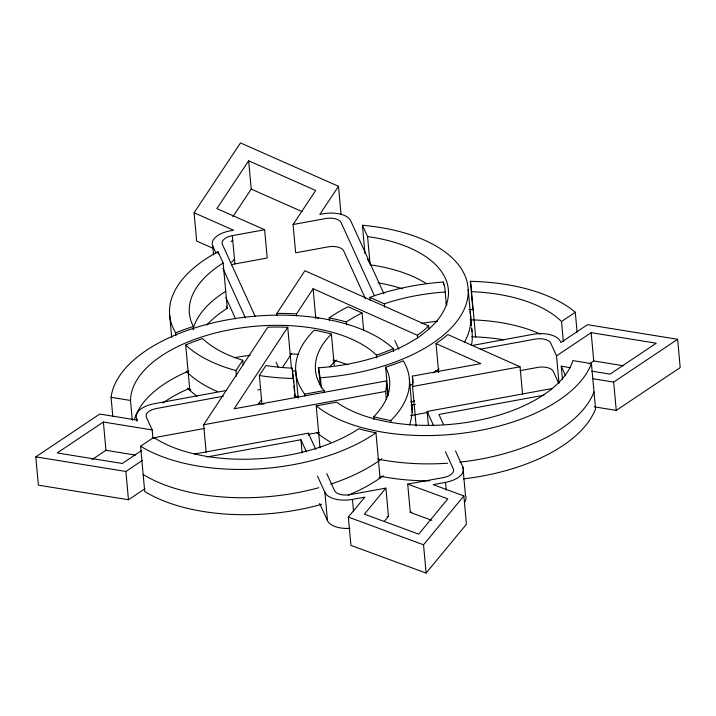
<?xml version="1.0" encoding="UTF-8"?>
<svg xmlns="http://www.w3.org/2000/svg" width="716" height="716" viewBox="0 0 716 716"><rect width="100%" height="100%" fill="white"/><g stroke="black" fill="none" stroke-linecap="round" stroke-linejoin="round"><path stroke-width="1.07" d="M236.441 376.24L235.931 370.575L242.733 360.229A130.035 66.194 -5.2 0 1 202.583 338.552A126.732 64.512 -5.2 0 0 185.704 345.005L189.829 390.274A126.732 64.512 -5.2 0 1 190.832 389.835M206.154 452.36L203.639 424.758L267.793 327.185A126.732 64.512 -5.2 0 1 287.734 327.284L291.51 368.776M277.029 315.658L276.832 313.447L304.909 270.746L428.66 325.986L428.92 328.814M287.734 327.284L234.132 408.8L386.354 380.921L387.642 395.062M296.701 315.792L296.531 313.903L313.098 288.718L417.356 335.267L417.616 338.095M261.913 403.833L259.344 375.542L265.922 365.536A130.035 66.194 -5.2 0 0 292.307 368.14A153.135 77.954 -5.2 0 0 293.524 378.469L295.243 397.326M258.136 404.513L261.197 399.859M282.614 367.281L291.797 353.319M212.849 248.219L196.658 241.05L194.081 212.759L240.504 142.923L338.498 186.303L341.067 214.594M365.473 298.706L343.707 250.913A13.201 6.721 -5.2 0 0 327.964 246.886L295.654 252.811L293.077 224.52L315.702 190.483L248.649 160.796L216.876 208.589L264.634 229.729L267.211 258.02L234.893 263.935A13.201 6.721 -5.2 0 0 231.241 264.911M232.897 216.653L251.218 189.087L248.649 160.796M338.498 186.303L319.792 214.442L323.211 213.816A23.1 11.76 -5.2 0 1 350.759 220.859L383.928 293.694M455.519 450.892L462.894 467.083A23.1 11.76 -5.2 0 1 445.513 482.36L433.162 484.625L463.861 495.937L466.438 524.228L426.11 573.077L350.912 545.386L348.334 517.095L364.802 497.146L352.451 499.41A23.1 11.76 -5.2 0 1 324.903 492.366L317.528 476.176M384.304 521.436L388.466 516.397L385.897 488.106L364.381 514.16L418.69 534.154L447.822 498.873L407.717 484.106L410.286 512.396L431.882 520.344M426.11 573.077L423.532 544.787L463.861 495.937M231.635 262.217L234.463 259.219M230.973 241.668L232.754 240.361M145.008 488.679L128.468 499.75L38.378 485.153L35.8 456.862L99.748 414.054L137.284 420.131L136.774 419.012A23.1 11.76 -5.2 0 1 154.155 403.735L226.363 390.506M152.973 438.631L152.177 429.931L103.381 422.019L57.191 452.942L122.257 463.485L141.741 450.445M92.096 459.591L105.95 450.31L135.431 455.09M321.663 504.324A149.832 76.272 -5.2 0 1 144.713 491.48L140.587 446.211L153.752 437.395A130.035 66.194 -5.2 0 0 358.743 428.75A153.135 77.954 -5.2 0 0 375.954 432.813L380.071 478.082A153.135 77.954 -5.2 0 1 378.961 477.867M35.8 456.862L125.891 471.459L142.43 460.388M575.297 312.274A149.832 76.272 -5.2 0 0 470.305 281.325A153.135 77.954 -5.2 0 1 471.522 291.654A130.035 66.194 -5.2 0 1 561.514 321.502L575.297 312.274L577.105 332.143M558.999 383.06L556.529 355.852L591.165 332.663L656.232 343.206L610.05 374.128L591.747 371.165M589.178 364.005L593.743 360.954L623.52 365.778M592.705 378.701L613.684 382.102L677.622 339.286L680.2 367.577L616.252 410.393L594.173 406.813M255.236 316.49L222.39 244.38A13.201 6.721 -5.2 0 1 232.324 235.645L264.634 229.729M293.077 224.52L325.386 218.595A13.201 6.721 -5.2 0 1 341.129 222.622L374.414 295.717M472.703 345.38L532.829 334.363A23.1 11.76 -5.2 0 1 560.377 341.416L560.888 342.525L587.532 324.688L677.622 339.286M223.347 396.243L156.339 408.523A13.201 6.721 -5.2 0 0 146.404 417.249L152.177 429.931M257.876 389.916L260.919 389.361M480.176 349.193L535.013 339.151A13.201 6.721 -5.2 0 1 550.756 343.179L556.529 355.852M304.685 394.149L324.124 390.587A130.035 66.194 -5.2 0 1 331.401 334.059A126.732 64.512 -5.2 0 0 314.27 330.183A149.832 76.272 -5.2 0 0 304.685 394.149L304.864 396.038M416.157 426.092L412.55 386.488A153.135 77.954 -5.2 0 0 412.362 376.151L480.848 363.603L436.035 343.599A153.135 77.954 -5.2 0 0 447.813 334.542L520.058 366.789L522.573 394.391M203.639 424.758L385.611 391.419A126.732 64.512 -5.2 0 0 386.354 380.921M412.55 386.488L520.058 366.789M320.016 447.813L316.195 405.865L336.565 402.132A130.035 66.194 -5.2 0 0 471.817 421.581A130.035 66.194 -5.2 0 0 572.889 360.613L591.434 363.621L595.56 408.881A149.832 76.272 -5.2 0 1 463.279 478.897M204.785 428.41L158.907 436.814A13.201 6.721 -5.2 0 0 154.388 438.12M520.111 370.637L537.582 367.442A13.201 6.721 -5.2 0 1 553.325 371.47L558.74 383.355M411.056 405.158L415.441 404.352M194.662 454.025L308.381 433.189L315.738 449.335M428.41 425.581L427.121 411.44L552.018 388.555M308.39 434.326L319.381 432.312M410.572 415.611L428.15 412.389M206.852 456.978L300.935 439.74L306.466 451.885M543.954 395.223L438.926 414.457L443.535 424.579M385.897 488.106L350.276 494.631A13.201 6.721 -5.2 0 1 334.533 490.603L326.765 473.553M407.717 484.106L443.338 477.581A13.201 6.721 -5.2 0 0 453.264 468.846L445.504 451.805M386.98 516.666L388.466 516.397M410.286 512.396L411.772 512.119M562.436 379.274L561.246 366.225L570.401 367.702M112.788 416.175L111.069 397.317L130.5 400.459A130.035 66.194 -5.2 0 1 231.214 329.512A130.035 66.194 -5.2 0 1 376.401 355.1A126.732 64.512 -5.2 0 0 393.281 348.647L393.531 351.475M348.334 517.095L423.532 544.787M251.218 189.087L302.018 211.578M194.081 212.759L233.559 230.239L230.14 230.865A23.1 11.76 -5.2 0 0 212.759 246.143L213.556 254.842M369.859 297.355L384.349 303.826A130.035 66.194 -5.2 0 1 445.191 292.021A126.732 64.512 -5.2 0 0 443.374 282.032A149.832 76.272 -5.2 0 0 369.859 297.355L370.118 300.183M363.612 329.942L362.063 312.964L348.074 306.725A149.832 76.272 -5.2 0 0 329.154 317.904L329.414 320.732M315.666 317.009L318.718 318.369M435.641 370.566L438.693 371.926M561.246 366.225L565.577 375.73M321.395 388.135L320.455 377.762A149.832 76.272 -5.2 0 0 466.716 302.295A149.832 76.272 -5.2 0 0 362.421 225.254L367.568 236.557L370.082 264.159M367.568 259.201L368.856 262.02M394.829 340.548L398.83 349.319M427.121 411.44L433.654 425.787M276.099 362.296L278.318 367.174M175.948 335.661L175.689 332.833A149.832 76.272 -5.2 0 1 218.004 251.71L223.159 263.014L227.276 308.283A130.035 66.194 -5.2 0 0 206.709 325.082M212.759 246.143L215.99 253.222M222.9 268.393L245.472 317.958M225.934 297.695L235.609 318.942M319.64 503.446L327.481 520.657A23.1 11.76 -5.2 0 0 349.9 528.336M226.417 306.394L227.276 308.283M613.684 382.102L616.252 410.393M591.165 332.663L593.743 360.954M561.514 321.502L563.313 341.308M471.522 291.654L475.639 336.923A153.135 77.954 -5.2 0 0 475.639 336.269M470.305 281.325L472.882 309.616M468.183 289.425L470.797 318.128M471.003 320.338L471.504 325.861M471.701 328.062L472.202 333.584A149.832 76.272 -5.2 0 1 471.361 345.434M462.894 467.083L465.472 495.374A23.1 11.76 -5.2 0 1 464.433 502.381M445.191 292.021L446.39 305.222M443.374 282.032L443.634 284.861M436.035 343.599L438.648 372.302M445.513 482.36L446.211 489.977M412.362 376.151L412.971 382.774M409.373 378.979L412.389 412.103M384.349 303.826L384.653 307.137M373.967 419.486L373.707 416.658A130.035 66.194 -5.2 0 0 385.62 367.192A153.135 77.954 -5.2 0 0 403.296 360.828A149.832 76.272 -5.2 0 1 390.838 420.543L391.008 422.422M385.62 367.192L388.197 395.483M385.611 391.419L386.309 399.143M376.401 355.1L376.652 357.928M362.421 225.254L364.99 253.545M362.063 312.964A130.035 66.194 -5.2 0 0 346.365 321.967L346.616 324.796M352.451 499.41L353.543 511.385M331.401 334.059L334.229 365.187M324.124 390.587L324.33 392.798M313.098 288.718L315.81 318.53M367.568 236.557A130.035 66.194 -5.2 0 1 446.077 305.571A130.035 66.194 -5.2 0 1 318.638 367.773L320.186 384.752M324.903 492.366L327.481 520.657M308.381 433.189L308.578 435.364M295.672 370.861L298.08 397.353M300.935 439.74L302.125 452.798M292.307 368.14L293.596 382.281M293.945 386.058L294.374 390.775M294.625 393.603L294.885 396.431M232.324 235.645L234.893 263.935M242.733 360.229L243.163 364.945M218.004 251.71L218.21 253.92M223.159 263.014A130.035 66.194 -5.2 0 0 193.365 326.469L193.624 329.297M169.665 315.246L171.67 337.334M136.774 419.012L136.971 421.187M130.5 400.459L132.308 420.337M125.891 471.459L128.468 499.75M103.381 422.019L105.95 450.31M293.524 378.469A149.832 76.272 -5.2 0 1 259.344 375.542M235.931 370.575A149.832 76.272 -5.2 0 1 185.704 345.005M414.636 400.87A149.832 76.272 -5.2 0 1 411.297 402.392M196.927 396.172A149.832 76.272 -5.2 0 1 187.681 388.161M471.423 328.107A149.832 76.272 -5.2 0 1 472.014 331.49M375.954 432.813A149.832 76.272 -5.2 0 1 140.587 446.211M111.069 397.317A149.832 76.272 -5.2 0 1 230.087 319.372A149.832 76.272 -5.2 0 1 393.281 348.647M428.66 325.986A126.732 64.512 -5.2 0 1 417.356 335.267M162.988 402.911A130.035 66.194 -5.2 0 1 189.758 388.224M292.423 370.852A130.035 66.194 -5.2 0 1 295.896 371.04M591.434 363.621A149.832 76.272 -5.2 0 1 469.768 432.204A149.832 76.272 -5.2 0 1 316.195 405.865M429.734 480.857A149.832 76.272 -5.2 0 1 380.76 476.319M594.012 391.912A149.832 76.272 -5.2 0 1 459.699 462.151M447.76 463.207A149.832 76.272 -5.2 0 1 377.565 459.019M330.658 442.22A149.832 76.272 -5.2 0 1 316.812 432.527M298.196 398.239A149.832 76.272 -5.2 0 1 298.178 396.118M469.114 309.563A149.832 76.272 -5.2 0 1 473.527 309.634M390.838 420.543A126.732 64.512 -5.2 0 1 373.707 416.658M320.455 377.762A126.732 64.512 -5.2 0 1 318.638 367.773M378.048 282.82A130.035 66.194 -5.2 0 1 402.508 288.852M175.689 332.833A153.135 77.954 -5.2 0 1 193.365 326.469M276.832 313.447A153.135 77.954 -5.2 0 1 296.531 313.903M329.154 317.904A153.135 77.954 -5.2 0 1 346.365 321.967M383.266 475.782A149.832 76.272 -5.2 0 1 348.218 495.177M471.656 336.797A130.035 66.194 -5.2 0 1 503.93 339.84M297.901 396.53A130.035 66.194 -5.2 0 1 294.804 396.422M192.953 329.414A130.035 66.194 -5.2 0 1 225.728 291.305M370.145 264.848A130.035 66.194 -5.2 0 1 425.868 283.294M445.987 302.877A130.035 66.194 -5.2 0 1 446.909 304.533M319.739 384.215A130.035 66.194 -5.2 0 1 320.437 382.237M329.79 366.878A130.035 66.194 -5.2 0 1 336.368 360.059M421.822 323.372A130.035 66.194 -5.2 0 1 437.61 321.189M470.117 319.819A130.035 66.194 -5.2 0 1 540.258 334.068M410.939 401.148A149.832 76.272 -5.2 0 1 409.436 425.044M381.718 458.804A149.832 76.272 -5.2 0 1 330.801 484.097M318.745 487.73A149.832 76.272 -5.2 0 1 143.164 474.502M134.474 419.46A130.035 66.194 -5.2 0 1 188.872 370.978M234.4 357.696A130.035 66.194 -5.2 0 1 250.233 355.333M290.132 353.847A130.035 66.194 -5.2 0 1 298.366 354.348M332.842 360.023A130.035 66.194 -5.2 0 1 347.806 364.775M387.07 393.46A130.035 66.194 -5.2 0 1 388.027 395.16M469.965 311.541A149.832 76.272 -5.2 0 1 464.272 342.427M439.06 368.901A149.832 76.272 -5.2 0 1 433.09 372.955M412.801 384.027A149.832 76.272 -5.2 0 1 409.794 385.396M264.007 404.146A149.832 76.272 -5.2 0 1 258.727 403.314M217.422 391.571A149.832 76.272 -5.2 0 1 186.133 371.183"/></g></svg>
